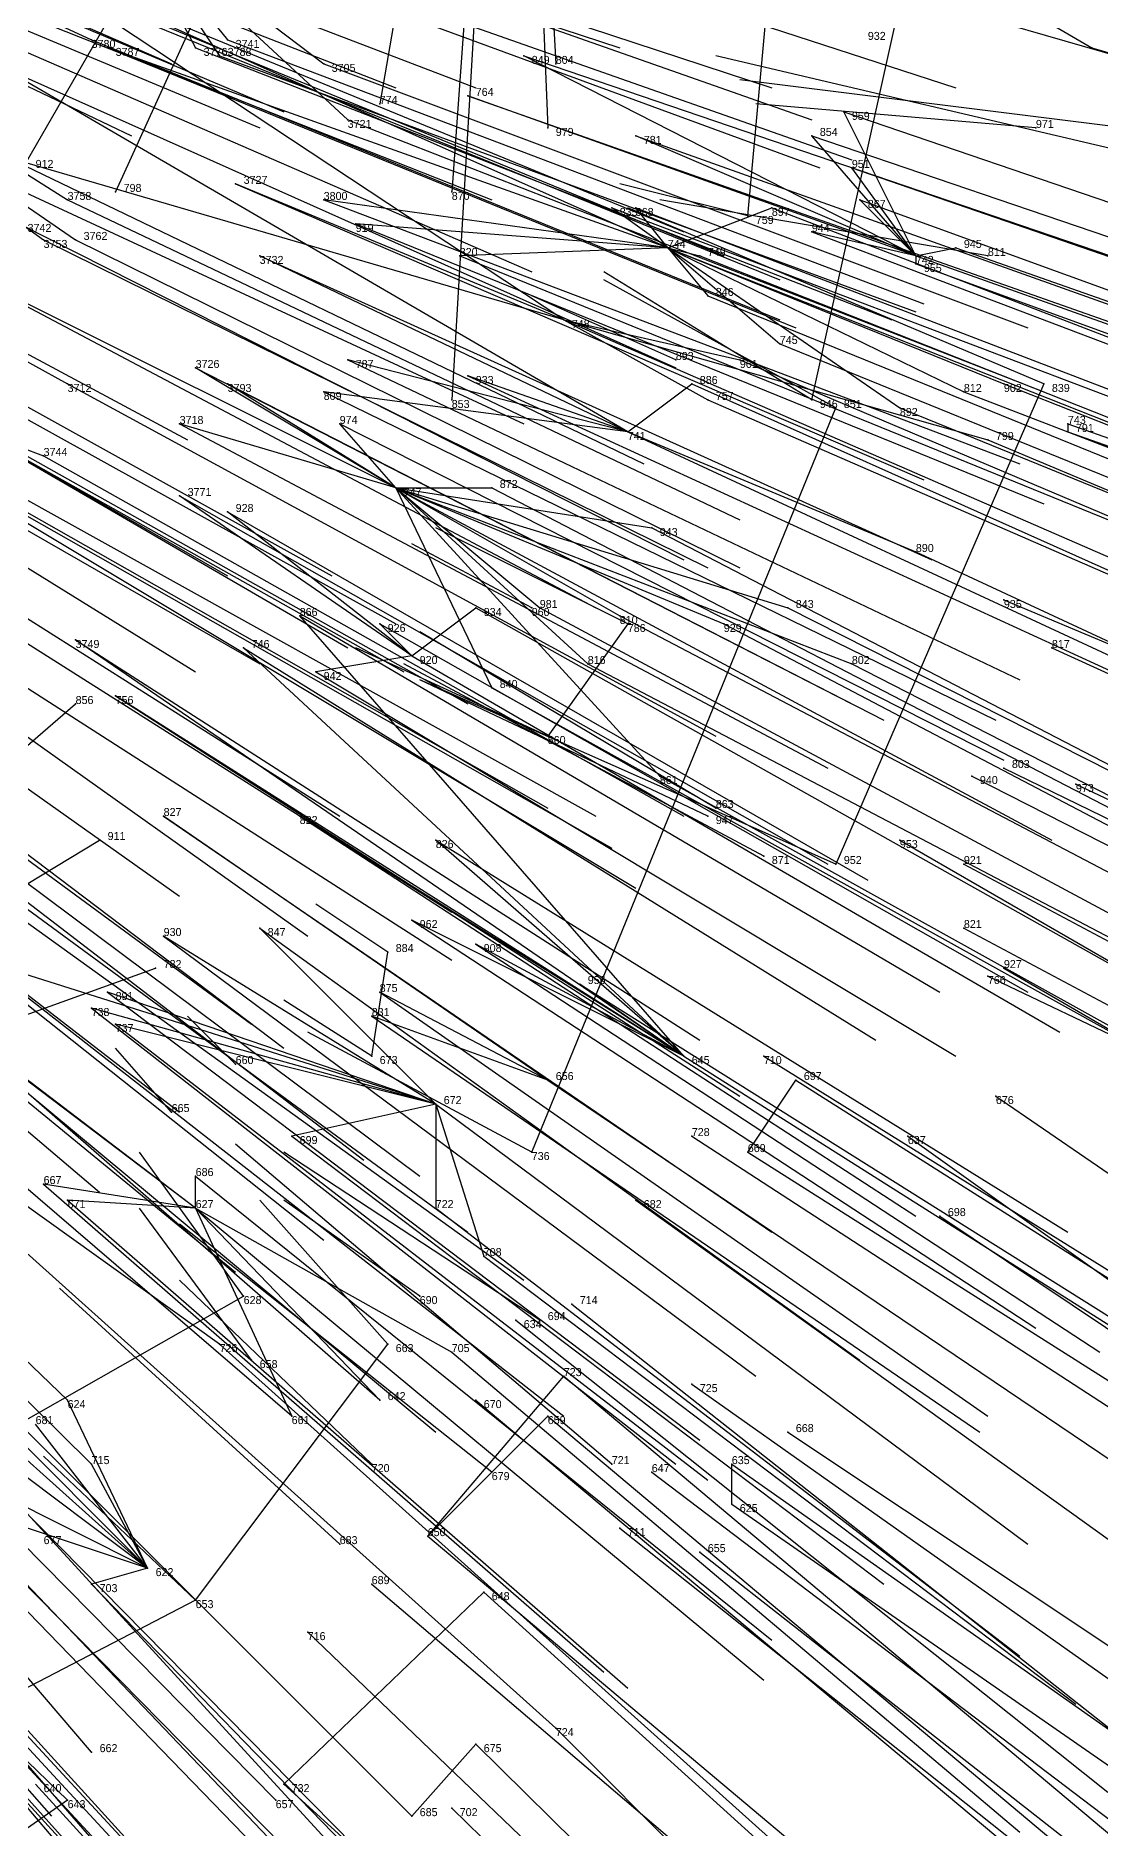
# Model space of a CAD drawing. Extents: x -0.5 to 0.59, y -0.5 to 0.58.
# Drawn here: x 0.304 to 0.437, y -0.3475 to -0.1235 of the extents above; entities that cross this region are included whole.
import ezdxf

# ---------------------------------------------------------------- set-up
doc = ezdxf.new("R2010")
doc.units = 0
for name, color, linetype in [('Facilities', 3, 'CONTINUOUS'), ('Facilities_lines', 3, 'CONTINUOUS'), ('Normals', 1, 'CONTINUOUS'), ('Source_points', 5, 'CONTINUOUS'), ('Text', 3, 'CONTINUOUS')]:
    doc.layers.add(name, color=color, linetype=linetype)

msp = doc.modelspace()

# ---------------------------------------------------------------- linework, layer by layer
at = {"layer": 'Facilities', "color": 3}
for p in [(0.429, -0.135, -1.25), (0.393, -0.146, -1.25), (0.383, -0.15, -1.028), (0.414, -0.151, -1.101), (0.423, -0.151, -1.25), (0.37, -0.159, -1.008), (0.384, -0.164, -1.25), (0.43, -0.167, -1.25), (0.401, -0.169, -1.25), (0.433, -0.172, -1.164), (0.378, -0.173, -1.039), (0.349, -0.18, -0.982), (0.425, -0.194, -1.167), (0.366, -0.195, -1.25), (0.378, -0.197, -1.25), (0.351, -0.201, -1.012), (0.431, -0.2, -1.187), (0.425, -0.215, -1.191), (0.421, -0.216, -1.184), (0.434, -0.217, -1.213), (0.388, -0.221, -1.25), (0.389, -0.22, -1.25), (0.412, -0.224, -1.172), (0.395, -0.226, -1.25), (0.42, -0.227, -1.192), (0.42, -0.235, -1.203), (0.423, -0.241, -1.25), (0.425, -0.24, -1.219), (0.329, -0.252, -1.25), (0.346, -0.251, -1.25), (0.385, -0.251, -1.15), (0.395, -0.251, -1.169), (0.368, -0.254, -1.119), (0.354, -0.257, -1.093), (0.424, -0.256, -1.238), (0.321, -0.258, -1.25), (0.386, -0.261, -1.163), (0.413, -0.261, -1.221), (0.366, -0.263, -1.25), (0.393, -0.263, -1.181), (0.324, -0.27, -1.054), (0.379, -0.269, -1.163), (0.417, -0.271, -1.244), (0.352, -0.281, -1.25), (0.371, -0.282, -1.166), (0.364, -0.284, -1.155), (0.367, -0.284, -1.25), (0.327, -0.287, -1.087), (0.331, -0.289, -1.25), (0.386, -0.292, -1.211), (0.359, -0.294, -1.161), (0.398, -0.298, -1.244), (0.346, -0.302, -1.25), (0.376, -0.302, -1.25), (0.361, -0.303, -1.25), (0.381, -0.303, -1.216), (0.391, -0.307, -1.243), (0.353, -0.311, -1.175), (0.377, -0.31, -1.221), (0.342, -0.312, -1.25), (0.387, -0.313, -1.245), (0.318, -0.315, -1.12), (0.346, -0.317, -1.172), (0.36, -0.318, -1.201), (0.324, -0.319, -1.25), (0.338, -0.323, -1.169), (0.369, -0.335, -1.25), (0.311, -0.338, -1.25), (0.359, -0.337, -1.232), (0.308, -0.344, -1.25), (0.334, -0.344, -1.199), (0.356, -0.345, -1.25)]:
    msp.add_point(p, dxfattribs=at)
at = {"layer": 'Facilities_lines', "color": 3}
for p, q in [((0.401, -0.169, -1.25), (0.444, 0.025, -1.25)), ((0.364, -0.033, -1.25), (0.303, -0.139, -1.25)), ((0.364, -0.033, -1.25), (0.314, -0.143, -1.25)), ((0.364, -0.033, -1.25), (0.347, -0.132, -1.25)), ((0.364, -0.033, -1.25), (0.356, -0.169, -1.25)), ((0.364, -0.033, -1.25), (0.356, -0.143, -1.25)), ((0.364, -0.033, -1.25), (0.369, -0.127, -1.25)), ((0.364, -0.033, -1.25), (0.368, -0.135, -1.25)), ((0.393, -0.146, -1.25), (0.401, -0.058, -1.25)), ((0.233, -0.088, -0.622), (0.311, -0.124, -0.837)), ((0.232, -0.096, -0.629), (0.305, -0.149, -0.848)), ((0.232, -0.096, -0.629), (0.308, -0.144, -0.85)), ((0.232, -0.096, -0.629), (0.309, -0.149, -0.858)), ((0.395, -0.101, -1.019), (0.436, -0.125, -1.134)), ((0.315, -0.108, -0.832), (0.34, -0.127, -0.908)), ((0.315, -0.108, -0.832), (0.343, -0.134, -0.92)), ((0.315, -0.108, -0.832), (0.328, -0.124, -0.877)), ((0.315, -0.108, -0.832), (0.324, -0.125, -0.869)), ((0.315, -0.108, -0.832), (0.327, -0.126, -0.876)), ((0.383, -0.15, -1.028), (0.3, -0.113, -0.801)), ((0.37, -0.159, -1.008), (0.305, -0.116, -0.815)), ((0.383, -0.15, -1.028), (0.313, -0.125, -0.843)), ((0.378, -0.173, -1.039), (0.299, -0.127, -0.813)), ((0.414, -0.151, -1.101), (0.365, -0.126, -0.966)), ((0.241, -0.13, -0.686), (0.308, -0.167, -0.876)), ((0.414, -0.151, -1.101), (0.358, -0.131, -0.953)), ((0.37, -0.159, -1.008), (0.281, -0.133, -0.778)), ((0.414, -0.151, -1.101), (0.405, -0.133, -1.067)), ((0.414, -0.151, -1.101), (0.379, -0.136, -1.007)), ((0.414, -0.151, -1.101), (0.401, -0.136, -1.058)), ((0.414, -0.151, -1.101), (0.406, -0.14, -1.073)), ((0.37, -0.159, -1.008), (0.329, -0.142, -0.897)), ((0.383, -0.15, -1.028), (0.34, -0.144, -0.923)), ((0.383, -0.15, -1.028), (0.376, -0.145, -1.008)), ((0.383, -0.15, -1.028), (0.379, -0.145, -1.014)), ((0.383, -0.15, -1.028), (0.396, -0.145, -1.053)), ((0.414, -0.151, -1.101), (0.407, -0.144, -1.081)), ((0.383, -0.15, -1.028), (0.344, -0.147, -0.935)), ((0.383, -0.15, -1.028), (0.357, -0.151, -0.969)), ((0.383, -0.15, -1.028), (0.397, -0.162, -1.071)), ((0.383, -0.15, -1.028), (0.387, -0.151, -1.039)), ((0.383, -0.15, -1.028), (0.42, -0.168, -1.13)), ((0.383, -0.15, -1.028), (0.388, -0.156, -1.046)), ((0.383, -0.15, -1.028), (0.412, -0.17, -1.114)), ((0.383, -0.15, -1.028), (0.425, -0.167, -1.141)), ((0.414, -0.151, -1.101), (0.401, -0.148, -1.068)), ((0.414, -0.151, -1.101), (0.419, -0.15, -1.113)), ((0.349, -0.18, -0.982), (0.291, -0.151, -0.821)), ((0.378, -0.173, -1.039), (0.332, -0.151, -0.911)), ((0.414, -0.151, -1.101), (0.414, -0.152, -1.104)), ((0.252, -0.156, -0.74), (0.305, -0.176, -0.88)), ((0.37, -0.159, -1.008), (0.388, -0.169, -1.059)), ((0.37, -0.159, -1.008), (0.423, -0.174, -1.144)), ((0.37, -0.159, -1.008), (0.392, -0.164, -1.061)), ((0.349, -0.18, -0.982), (0.324, -0.165, -0.908)), ((0.378, -0.173, -1.039), (0.343, -0.164, -0.951)), ((0.349, -0.18, -0.982), (0.328, -0.167, -0.92)), ((0.378, -0.173, -1.039), (0.34, -0.168, -0.948)), ((0.378, -0.173, -1.039), (0.358, -0.166, -0.987)), ((0.378, -0.173, -1.039), (0.386, -0.167, -1.052)), ((0.43, -0.167, -1.25), (0.404, -0.227, -1.25)), ((0.366, -0.263, -1.25), (0.404, -0.17, -1.25)), ((0.349, -0.18, -0.982), (0.322, -0.172, -0.911)), ((0.349, -0.18, -0.982), (0.342, -0.172, -0.957)), ((0.433, -0.172, -1.164), (0.433, -0.173, -1.166)), ((0.378, -0.173, -1.039), (0.414, -0.188, -1.137)), ((0.351, -0.201, -1.012), (0.322, -0.181, -0.923)), ((0.349, -0.18, -0.982), (0.406, -0.202, -1.133)), ((0.349, -0.18, -0.982), (0.377, -0.196, -1.062)), ((0.349, -0.18, -0.982), (0.373, -0.202, -1.059)), ((0.349, -0.18, -0.982), (0.361, -0.205, -1.038)), ((0.349, -0.18, -0.982), (0.398, -0.195, -1.109)), ((0.349, -0.18, -0.982), (0.382, -0.216, -1.097)), ((0.349, -0.18, -0.982), (0.361, -0.18, -1.008)), ((0.349, -0.18, -0.982), (0.39, -0.197, -1.091)), ((0.349, -0.18, -0.982), (0.381, -0.185, -1.059)), ((0.349, -0.18, -0.982), (0.367, -0.195, -1.038)), ((0.351, -0.201, -1.012), (0.328, -0.183, -0.939)), ((0.385, -0.251, -1.15), (0.337, -0.196, -0.973)), ((0.351, -0.201, -1.012), (0.347, -0.197, -0.999)), ((0.351, -0.201, -1.012), (0.359, -0.195, -1.022)), ((0.378, -0.197, -1.25), (0.368, -0.211, -1.25)), ((0.385, -0.251, -1.15), (0.309, -0.199, -0.918)), ((0.385, -0.251, -1.15), (0.33, -0.2, -0.965)), ((0.351, -0.201, -1.012), (0.339, -0.203, -0.988)), ((0.385, -0.251, -1.15), (0.314, -0.206, -0.939)), ((0.236, -0.27, -1.25), (0.309, -0.207, -1.25)), ((0.324, -0.27, -1.054), (0.257, -0.219, -0.844)), ((0.368, -0.254, -1.119), (0.32, -0.221, -0.971)), ((0.385, -0.251, -1.15), (0.337, -0.221, -1.006)), ((0.236, -0.27, -1.25), (0.312, -0.224, -1.25)), ((0.385, -0.251, -1.15), (0.354, -0.224, -1.047)), ((0.354, -0.257, -1.093), (0.332, -0.235, -1.017)), ((0.385, -0.251, -1.15), (0.351, -0.234, -1.056)), ((0.354, -0.257, -1.093), (0.32, -0.236, -0.993)), ((0.385, -0.251, -1.15), (0.359, -0.237, -1.076)), ((0.324, -0.27, -1.054), (0.283, -0.239, -0.925)), ((0.354, -0.257, -1.093), (0.297, -0.239, -0.952)), ((0.346, -0.251, -1.25), (0.348, -0.238, -1.25)), ((0.236, -0.27, -1.25), (0.319, -0.24, -1.25)), ((0.354, -0.257, -1.093), (0.313, -0.243, -0.991)), ((0.368, -0.254, -1.119), (0.347, -0.243, -1.058)), ((0.385, -0.251, -1.15), (0.372, -0.242, -1.109)), ((0.354, -0.257, -1.093), (0.311, -0.245, -0.99)), ((0.368, -0.254, -1.119), (0.346, -0.246, -1.06)), ((0.327, -0.287, -1.087), (0.271, -0.247, -0.918)), ((0.354, -0.257, -1.093), (0.314, -0.247, -0.999)), ((0.393, -0.263, -1.181), (0.399, -0.254, -1.183)), ((0.354, -0.257, -1.093), (0.336, -0.261, -1.064)), ((0.354, -0.257, -1.093), (0.36, -0.276, -1.132)), ((0.354, -0.257, -1.093), (0.354, -0.27, -1.112)), ((0.324, -0.27, -1.054), (0.324, -0.266, -1.046)), ((0.324, -0.27, -1.054), (0.305, -0.267, -1.012)), ((0.324, -0.27, -1.054), (0.308, -0.269, -1.022)), ((0.324, -0.27, -1.054), (0.347, -0.294, -1.137)), ((0.324, -0.27, -1.054), (0.336, -0.296, -1.119)), ((0.324, -0.27, -1.054), (0.356, -0.288, -1.144)), ((0.142, -0.388, -1.25), (0.33, -0.281, -1.25)), ((0.324, -0.319, -1.25), (0.348, -0.287, -1.25)), ((0.318, -0.315, -1.12), (0.286, -0.291, -1.02)), ((0.353, -0.311, -1.175), (0.37, -0.291, -1.176)), ((0.318, -0.315, -1.12), (0.308, -0.294, -1.065)), ((0.318, -0.315, -1.12), (0.304, -0.297, -1.062)), ((0.353, -0.311, -1.175), (0.368, -0.296, -1.181)), ((0.318, -0.315, -1.12), (0.284, -0.298, -1.029)), ((0.318, -0.315, -1.12), (0.299, -0.298, -1.055)), ((0.318, -0.315, -1.12), (0.311, -0.302, -1.083)), ((0.391, -0.307, -1.243), (0.391, -0.302, -1.25)), ((0.318, -0.315, -1.12), (0.288, -0.305, -1.05)), ((0.318, -0.315, -1.12), (0.311, -0.317, -1.111)), ((0.36, -0.318, -1.201), (0.335, -0.342, -1.197)), ((0.324, -0.319, -1.25), (0.272, -0.346, -1.25)), ((0.359, -0.337, -1.232), (0.351, -0.346, -1.232)), ((0.308, -0.344, -1.25), (0.275, -0.367, -1.25))]:
    msp.add_line(p, q, dxfattribs=at)
at = {"layer": 'Normals', "color": 1}
for p, q in [((0.236, -0.09, -0.631), (0.321, -0.127, -0.595)), ((0.232, -0.096, -0.629), (0.316, -0.136, -0.592)), ((0.262, -0.096, -0.699), (0.349, -0.13, -0.662)), ((0.289, -0.096, -0.761), (0.377, -0.125, -0.723)), ((0.25, -0.097, -0.67), (0.335, -0.133, -0.633)), ((0.273, -0.097, -0.723), (0.359, -0.13, -0.685)), ((0.246, -0.099, -0.664), (0.332, -0.135, -0.627)), ((0.308, -0.101, -0.811), (0.396, -0.13, -0.773)), ((0.313, -0.103, -0.825), (0.401, -0.134, -0.788)), ((0.33, -0.101, -0.863), (0.419, -0.13, -0.827)), ((0.363, -0.104, -0.946), (0.453, -0.13, -0.908)), ((0.315, -0.108, -0.832), (0.402, -0.14, -0.795)), ((0.318, -0.108, -0.84), (0.406, -0.139, -0.803)), ((0.275, -0.11, -0.74), (0.361, -0.144, -0.702)), ((0.3, -0.113, -0.801), (0.385, -0.148, -0.762)), ((0.281, -0.116, -0.76), (0.366, -0.153, -0.722)), ((0.305, -0.116, -0.815), (0.39, -0.151, -0.778)), ((0.311, -0.119, -0.831), (0.397, -0.154, -0.794)), ((0.311, -0.124, -0.837), (0.397, -0.159, -0.799)), ((0.313, -0.125, -0.843), (0.399, -0.16, -0.806)), ((0.324, -0.125, -0.869), (0.411, -0.159, -0.833)), ((0.328, -0.124, -0.877), (0.415, -0.157, -0.84)), ((0.436, -0.125, -1.134), (0.525, -0.151, -1.097)), ((0.299, -0.127, -0.813), (0.384, -0.165, -0.775)), ((0.327, -0.126, -0.876), (0.414, -0.158, -0.84)), ((0.34, -0.127, -0.908), (0.428, -0.16, -0.872)), ((0.365, -0.126, -0.966), (0.453, -0.156, -0.929)), ((0.369, -0.127, -1.25), (0.369, -0.127, -1.15)), ((0.453, -0.141, -1.25), (0.389, -0.126, -1.175)), ((0.44, -0.135, -1.25), (0.392, -0.129, -1.163)), ((0.241, -0.13, -0.686), (0.323, -0.174, -0.648)), ((0.347, -0.132, -1.25), (0.347, -0.132, -1.15)), ((0.358, -0.131, -0.953), (0.446, -0.162, -0.916)), ((0.429, -0.135, -1.25), (0.394, -0.132, -1.156)), ((0.281, -0.133, -0.778), (0.365, -0.172, -0.739)), ((0.343, -0.134, -0.92), (0.43, -0.168, -0.884)), ((0.405, -0.133, -1.067), (0.493, -0.163, -1.029)), ((0.368, -0.135, -1.25), (0.368, -0.135, -1.15)), ((0.379, -0.136, -1.007), (0.466, -0.167, -0.969)), ((0.401, -0.136, -1.058), (0.489, -0.166, -1.021)), ((0.297, -0.137, -0.817), (0.38, -0.177, -0.78)), ((0.406, -0.14, -1.073), (0.493, -0.17, -1.036)), ((0.314, -0.143, -1.25), (0.314, -0.143, -1.15)), ((0.329, -0.142, -0.897), (0.415, -0.179, -0.86)), ((0.356, -0.143, -1.25), (0.356, -0.143, -1.15)), ((0.393, -0.146, -1.25), (0.377, -0.142, -1.151)), ((0.248, -0.145, -0.719), (0.328, -0.191, -0.68)), ((0.308, -0.144, -0.85), (0.392, -0.184, -0.812)), ((0.34, -0.144, -0.923), (0.427, -0.177, -0.886)), ((0.376, -0.145, -1.008), (0.463, -0.178, -0.971)), ((0.43, -0.167, -1.25), (0.378, -0.145, -1.167)), ((0.379, -0.145, -1.014), (0.465, -0.178, -0.976)), ((0.423, -0.151, -1.25), (0.382, -0.144, -1.159)), ((0.396, -0.145, -1.053), (0.482, -0.178, -1.015)), ((0.407, -0.144, -1.081), (0.495, -0.176, -1.043)), ((0.26, -0.146, -0.746), (0.341, -0.191, -0.708)), ((0.302, -0.147, -0.841), (0.385, -0.189, -0.804)), ((0.344, -0.147, -0.935), (0.43, -0.182, -0.899)), ((0.305, -0.149, -0.848), (0.388, -0.19, -0.81)), ((0.309, -0.149, -0.858), (0.392, -0.19, -0.82)), ((0.383, -0.15, -1.028), (0.469, -0.184, -0.99)), ((0.401, -0.148, -1.068), (0.488, -0.181, -1.031)), ((0.419, -0.15, -1.113), (0.507, -0.181, -1.077)), ((0.268, -0.152, -0.772), (0.349, -0.197, -0.734)), ((0.291, -0.151, -0.821), (0.374, -0.195, -0.784)), ((0.332, -0.151, -0.911), (0.416, -0.189, -0.874)), ((0.357, -0.151, -0.969), (0.443, -0.186, -0.932)), ((0.387, -0.151, -1.039), (0.473, -0.185, -1)), ((0.414, -0.151, -1.101), (0.501, -0.182, -1.064)), ((0.414, -0.152, -1.104), (0.502, -0.184, -1.067)), ((0.245, -0.154, -0.725), (0.324, -0.203, -0.686)), ((0.264, -0.154, -0.763), (0.343, -0.2, -0.725)), ((0.401, -0.169, -1.25), (0.375, -0.153, -1.155)), ((0.404, -0.17, -1.25), (0.375, -0.154, -1.156)), ((0.252, -0.156, -0.74), (0.332, -0.202, -0.702)), ((0.384, -0.164, -1.25), (0.366, -0.156, -1.152)), ((0.388, -0.156, -1.046), (0.474, -0.191, -1.008)), ((0.27, -0.158, -0.781), (0.35, -0.203, -0.742)), ((0.37, -0.159, -1.008), (0.455, -0.196, -0.97)), ((0.278, -0.162, -0.804), (0.358, -0.207, -0.766)), ((0.397, -0.162, -1.071), (0.483, -0.197, -1.033)), ((0.324, -0.165, -0.908), (0.406, -0.207, -0.87)), ((0.343, -0.164, -0.951), (0.427, -0.204, -0.914)), ((0.392, -0.164, -1.061), (0.477, -0.2, -1.024)), ((0.308, -0.167, -0.876), (0.389, -0.211, -0.838)), ((0.328, -0.167, -0.92), (0.41, -0.209, -0.882)), ((0.34, -0.168, -0.948), (0.424, -0.209, -0.912)), ((0.358, -0.166, -0.987), (0.443, -0.205, -0.95)), ((0.386, -0.167, -1.052), (0.471, -0.205, -1.015)), ((0.42, -0.168, -1.13), (0.506, -0.201, -1.093)), ((0.425, -0.167, -1.141), (0.511, -0.201, -1.104)), ((0.356, -0.169, -1.25), (0.356, -0.169, -1.15)), ((0.388, -0.169, -1.059), (0.473, -0.206, -1.021)), ((0.412, -0.17, -1.114), (0.498, -0.205, -1.077)), ((0.263, -0.171, -0.786), (0.342, -0.221, -0.748)), ((0.322, -0.172, -0.911), (0.403, -0.215, -0.874)), ((0.342, -0.172, -0.957), (0.425, -0.214, -0.92)), ((0.433, -0.172, -1.164), (0.524, -0.204, -1.139)), ((0.287, -0.174, -0.84), (0.368, -0.22, -0.802)), ((0.378, -0.173, -1.039), (0.462, -0.212, -1.001)), ((0.423, -0.174, -1.144), (0.509, -0.21, -1.107)), ((0.433, -0.173, -1.166), (0.524, -0.205, -1.141)), ((0.293, -0.176, -0.855), (0.374, -0.221, -0.817)), ((0.305, -0.176, -0.88), (0.385, -0.221, -0.842)), ((0.247, -0.178, -0.76), (0.322, -0.231, -0.722)), ((0.295, -0.179, -0.863), (0.376, -0.225, -0.826)), ((0.322, -0.181, -0.923), (0.403, -0.227, -0.887)), ((0.349, -0.18, -0.982), (0.431, -0.224, -0.945)), ((0.361, -0.18, -1.008), (0.444, -0.223, -0.972)), ((0.262, -0.182, -0.799), (0.338, -0.236, -0.762)), ((0.277, -0.183, -0.83), (0.356, -0.233, -0.794)), ((0.299, -0.182, -0.875), (0.379, -0.23, -0.838)), ((0.328, -0.183, -0.939), (0.408, -0.229, -0.901)), ((0.378, -0.197, -1.25), (0.354, -0.185, -1.154)), ((0.381, -0.185, -1.059), (0.464, -0.228, -1.023)), ((0.366, -0.195, -1.25), (0.351, -0.187, -1.152)), ((0.414, -0.188, -1.137), (0.498, -0.227, -1.1)), ((0.278, -0.189, -0.84), (0.356, -0.239, -0.803)), ((0.256, -0.192, -0.8), (0.331, -0.247, -0.763)), ((0.261, -0.194, -0.813), (0.335, -0.25, -0.776)), ((0.425, -0.194, -1.167), (0.513, -0.231, -1.139)), ((0.337, -0.196, -0.973), (0.417, -0.243, -0.936)), ((0.347, -0.197, -0.999), (0.428, -0.243, -0.962)), ((0.359, -0.195, -1.022), (0.441, -0.241, -0.986)), ((0.367, -0.195, -1.038), (0.449, -0.239, -1.002)), ((0.377, -0.196, -1.062), (0.459, -0.239, -1.026)), ((0.39, -0.197, -1.091), (0.472, -0.24, -1.054)), ((0.398, -0.195, -1.109), (0.481, -0.237, -1.071)), ((0.309, -0.199, -0.918), (0.387, -0.249, -0.881)), ((0.389, -0.22, -1.25), (0.352, -0.198, -1.16)), ((0.248, -0.201, -0.798), (0.322, -0.258, -0.761)), ((0.33, -0.2, -0.965), (0.409, -0.249, -0.927)), ((0.368, -0.211, -1.25), (0.344, -0.2, -1.154)), ((0.351, -0.201, -1.012), (0.432, -0.248, -0.976)), ((0.431, -0.2, -1.187), (0.521, -0.241, -1.174)), ((0.339, -0.203, -0.988), (0.419, -0.251, -0.951)), ((0.395, -0.226, -1.25), (0.35, -0.202, -1.164)), ((0.373, -0.202, -1.059), (0.455, -0.245, -1.023)), ((0.406, -0.202, -1.133), (0.488, -0.244, -1.096)), ((0.314, -0.206, -0.939), (0.392, -0.256, -0.902)), ((0.404, -0.227, -1.25), (0.352, -0.204, -1.168)), ((0.388, -0.221, -1.25), (0.352, -0.204, -1.158)), ((0.361, -0.205, -1.038), (0.442, -0.25, -1.001)), ((0.241, -0.208, -0.796), (0.312, -0.268, -0.759)), ((0.272, -0.208, -0.855), (0.345, -0.264, -0.817)), ((0.309, -0.207, -1.25), (0.309, -0.207, -1.15)), ((0.277, -0.21, -0.869), (0.352, -0.266, -0.832)), ((0.425, -0.215, -1.191), (0.515, -0.259, -1.187)), ((0.267, -0.216, -0.86), (0.34, -0.274, -0.823)), ((0.382, -0.216, -1.097), (0.463, -0.261, -1.06)), ((0.421, -0.216, -1.184), (0.509, -0.261, -1.17)), ((0.434, -0.217, -1.213), (0.524, -0.26, -1.216)), ((0.257, -0.219, -0.844), (0.329, -0.278, -0.807)), ((0.283, -0.218, -0.894), (0.358, -0.273, -0.857)), ((0.32, -0.221, -0.971), (0.396, -0.273, -0.934)), ((0.337, -0.221, -1.006), (0.414, -0.271, -0.969)), ((0.312, -0.224, -1.25), (0.312, -0.224, -1.15)), ((0.354, -0.224, -1.047), (0.433, -0.273, -1.011)), ((0.412, -0.224, -1.172), (0.495, -0.272, -1.144)), ((0.29, -0.225, -0.917), (0.365, -0.279, -0.881)), ((0.42, -0.227, -1.192), (0.508, -0.274, -1.188)), ((0.308, -0.294, -1.065), (0.241, -0.23, -1.102)), ((0.348, -0.238, -1.25), (0.339, -0.232, -1.151)), ((0.336, -0.296, -1.119), (0.265, -0.235, -1.156)), ((0.347, -0.294, -1.137), (0.277, -0.233, -1.174)), ((0.332, -0.235, -1.017), (0.407, -0.289, -0.98)), ((0.351, -0.234, -1.056), (0.429, -0.285, -1.019)), ((0.42, -0.235, -1.203), (0.508, -0.282, -1.203)), ((0.311, -0.302, -1.083), (0.245, -0.237, -1.12)), ((0.32, -0.236, -0.993), (0.394, -0.291, -0.956)), ((0.359, -0.237, -1.076), (0.437, -0.288, -1.039)), ((0.283, -0.239, -0.925), (0.354, -0.298, -0.888)), ((0.297, -0.239, -0.952), (0.37, -0.296, -0.915)), ((0.319, -0.24, -1.25), (0.319, -0.24, -1.15)), ((0.423, -0.241, -1.25), (0.492, -0.274, -1.315)), ((0.425, -0.24, -1.219), (0.509, -0.289, -1.242)), ((0.313, -0.243, -0.991), (0.387, -0.299, -0.954)), ((0.346, -0.251, -1.25), (0.335, -0.244, -1.151)), ((0.347, -0.243, -1.058), (0.423, -0.296, -1.021)), ((0.372, -0.242, -1.109), (0.45, -0.291, -1.072)), ((0.311, -0.245, -0.99), (0.384, -0.302, -0.952)), ((0.329, -0.252, -1.25), (0.323, -0.246, -1.15)), ((0.346, -0.246, -1.06), (0.422, -0.298, -1.023)), ((0.314, -0.247, -0.999), (0.388, -0.304, -0.962)), ((0.366, -0.263, -1.25), (0.338, -0.248, -1.155)), ((0.318, -0.315, -1.12), (0.253, -0.25, -1.157)), ((0.321, -0.258, -1.25), (0.314, -0.25, -1.151)), ((0.385, -0.251, -1.15), (0.464, -0.301, -1.113)), ((0.395, -0.251, -1.169), (0.477, -0.302, -1.145)), ((0.368, -0.254, -1.119), (0.445, -0.306, -1.081)), ((0.399, -0.254, -1.183), (0.481, -0.306, -1.16)), ((0.354, -0.257, -1.093), (0.428, -0.312, -1.055)), ((0.424, -0.256, -1.238), (0.504, -0.311, -1.26)), ((0.376, -0.302, -1.25), (0.329, -0.262, -1.171)), ((0.336, -0.261, -1.064), (0.41, -0.317, -1.027)), ((0.386, -0.261, -1.163), (0.466, -0.313, -1.135)), ((0.413, -0.261, -1.221), (0.494, -0.319, -1.231)), ((0.33, -0.281, -1.25), (0.317, -0.263, -1.153)), ((0.367, -0.284, -1.25), (0.335, -0.263, -1.158)), ((0.393, -0.263, -1.181), (0.475, -0.315, -1.16)), ((0.324, -0.266, -1.046), (0.396, -0.324, -1.009)), ((0.305, -0.267, -1.012), (0.375, -0.328, -0.975)), ((0.308, -0.269, -1.022), (0.378, -0.33, -0.985)), ((0.331, -0.289, -1.25), (0.317, -0.27, -1.153)), ((0.324, -0.27, -1.054), (0.395, -0.329, -1.016)), ((0.348, -0.287, -1.25), (0.332, -0.269, -1.153)), ((0.352, -0.281, -1.25), (0.335, -0.269, -1.152)), ((0.354, -0.27, -1.112), (0.427, -0.326, -1.074)), ((0.379, -0.269, -1.163), (0.457, -0.325, -1.133)), ((0.417, -0.271, -1.244), (0.496, -0.324, -1.275)), ((0.334, -0.344, -1.199), (0.264, -0.273, -1.204)), ((0.3, -0.273, -1.014), (0.369, -0.335, -0.976)), ((0.361, -0.303, -1.25), (0.322, -0.272, -1.163)), ((0.245, -0.277, -0.923), (0.306, -0.346, -0.885)), ((0.351, -0.346, -1.232), (0.281, -0.276, -1.219)), ((0.36, -0.276, -1.132), (0.434, -0.332, -1.095)), ((0.309, -0.352, -1.172), (0.246, -0.278, -1.194)), ((0.342, -0.312, -1.25), (0.307, -0.28, -1.162)), ((0.346, -0.302, -1.25), (0.322, -0.279, -1.156)), ((0.345, -0.354, -1.236), (0.278, -0.281, -1.22)), ((0.371, -0.282, -1.166), (0.447, -0.342, -1.142)), ((0.364, -0.284, -1.155), (0.438, -0.343, -1.123)), ((0.327, -0.287, -1.087), (0.396, -0.349, -1.05)), ((0.356, -0.288, -1.144), (0.427, -0.348, -1.107)), ((0.278, -0.291, -1.008), (0.342, -0.358, -0.969)), ((0.286, -0.291, -1.02), (0.351, -0.357, -0.982)), ((0.37, -0.291, -1.176), (0.445, -0.354, -1.158)), ((0.386, -0.292, -1.211), (0.468, -0.35, -1.206)), ((0.265, -0.295, -0.991), (0.328, -0.363, -0.954)), ((0.359, -0.294, -1.161), (0.433, -0.356, -1.134)), ((0.326, -0.366, -1.25), (0.265, -0.296, -1.213)), ((0.368, -0.296, -1.181), (0.443, -0.359, -1.162)), ((0.269, -0.298, -1.003), (0.331, -0.366, -0.965)), ((0.284, -0.298, -1.029), (0.349, -0.364, -0.991)), ((0.398, -0.298, -1.244), (0.479, -0.352, -1.27)), ((0.324, -0.319, -1.25), (0.305, -0.301, -1.154)), ((0.391, -0.302, -1.25), (0.462, -0.352, -1.299)), ((0.381, -0.303, -1.216), (0.46, -0.363, -1.217)), ((0.288, -0.305, -1.05), (0.353, -0.372, -1.013)), ((0.391, -0.307, -1.243), (0.463, -0.357, -1.292)), ((0.311, -0.338, -1.25), (0.287, -0.31, -1.157)), ((0.353, -0.311, -1.175), (0.428, -0.374, -1.155)), ((0.377, -0.31, -1.221), (0.455, -0.372, -1.231)), ((0.387, -0.313, -1.245), (0.461, -0.371, -1.279)), ((0.28, -0.315, -1.054), (0.343, -0.383, -1.016)), ((0.308, -0.344, -1.25), (0.28, -0.317, -1.158)), ((0.285, -0.318, -1.067), (0.348, -0.386, -1.03)), ((0.311, -0.317, -1.111), (0.376, -0.384, -1.074)), ((0.346, -0.317, -1.172), (0.42, -0.38, -1.15)), ((0.36, -0.318, -1.201), (0.434, -0.385, -1.194)), ((0.338, -0.323, -1.169), (0.409, -0.391, -1.149)), ((0.287, -0.326, -1.086), (0.349, -0.395, -1.049)), ((0.369, -0.335, -1.25), (0.428, -0.394, -1.304)), ((0.359, -0.337, -1.232), (0.43, -0.407, -1.245)), ((0.299, -0.34, -1.133), (0.362, -0.409, -1.097)), ((0.304, -0.342, -1.145), (0.367, -0.411, -1.108)), ((0.335, -0.342, -1.197), (0.409, -0.409, -1.188)), ((0.356, -0.345, -1.25), (0.425, -0.412, -1.277))]:
    msp.add_line(p, q, dxfattribs=at)
at = {"layer": 'Source_points', "color": 5}
for p in [(0.311, -0.124, -0.837), (0.313, -0.125, -0.843), (0.324, -0.125, -0.869), (0.328, -0.124, -0.877), (0.436, -0.125, -1.134), (0.327, -0.126, -0.876), (0.34, -0.127, -0.908), (0.365, -0.126, -0.966), (0.369, -0.127, -1.25), (0.347, -0.132, -1.25), (0.358, -0.131, -0.953), (0.343, -0.134, -0.92), (0.405, -0.133, -1.067), (0.368, -0.135, -1.25), (0.379, -0.136, -1.007), (0.401, -0.136, -1.058), (0.406, -0.14, -1.073), (0.314, -0.143, -1.25), (0.329, -0.142, -0.897), (0.356, -0.143, -1.25), (0.308, -0.144, -0.85), (0.34, -0.144, -0.923), (0.376, -0.145, -1.008), (0.379, -0.145, -1.014), (0.396, -0.145, -1.053), (0.407, -0.144, -1.081), (0.344, -0.147, -0.935), (0.305, -0.149, -0.848), (0.309, -0.149, -0.858), (0.401, -0.148, -1.068), (0.419, -0.15, -1.113), (0.332, -0.151, -0.911), (0.357, -0.151, -0.969), (0.387, -0.151, -1.039), (0.414, -0.152, -1.104), (0.388, -0.156, -1.046), (0.397, -0.162, -1.071), (0.324, -0.165, -0.908), (0.343, -0.164, -0.951), (0.392, -0.164, -1.061), (0.308, -0.167, -0.876), (0.328, -0.167, -0.92), (0.34, -0.168, -0.948), (0.358, -0.166, -0.987), (0.386, -0.167, -1.052), (0.42, -0.168, -1.13), (0.425, -0.167, -1.141), (0.356, -0.169, -1.25), (0.388, -0.169, -1.059), (0.404, -0.17, -1.25), (0.412, -0.17, -1.114), (0.322, -0.172, -0.911), (0.342, -0.172, -0.957), (0.423, -0.174, -1.144), (0.433, -0.173, -1.166), (0.305, -0.176, -0.88), (0.322, -0.181, -0.923), (0.361, -0.18, -1.008), (0.328, -0.183, -0.939), (0.381, -0.185, -1.059), (0.414, -0.188, -1.137), (0.337, -0.196, -0.973), (0.347, -0.197, -0.999), (0.359, -0.195, -1.022), (0.367, -0.195, -1.038), (0.377, -0.196, -1.062), (0.39, -0.197, -1.091), (0.398, -0.195, -1.109), (0.309, -0.199, -0.918), (0.33, -0.2, -0.965), (0.339, -0.203, -0.988), (0.373, -0.202, -1.059), (0.406, -0.202, -1.133), (0.314, -0.206, -0.939), (0.361, -0.205, -1.038), (0.309, -0.207, -1.25), (0.368, -0.211, -1.25), (0.382, -0.216, -1.097), (0.32, -0.221, -0.971), (0.337, -0.221, -1.006), (0.312, -0.224, -1.25), (0.354, -0.224, -1.047), (0.404, -0.227, -1.25), (0.332, -0.235, -1.017), (0.351, -0.234, -1.056), (0.32, -0.236, -0.993), (0.359, -0.237, -1.076), (0.348, -0.238, -1.25), (0.319, -0.24, -1.25), (0.313, -0.243, -0.991), (0.347, -0.243, -1.058), (0.372, -0.242, -1.109), (0.311, -0.245, -0.99), (0.346, -0.246, -1.06), (0.314, -0.247, -0.999), (0.399, -0.254, -1.183), (0.336, -0.261, -1.064), (0.324, -0.266, -1.046), (0.305, -0.267, -1.012), (0.308, -0.269, -1.022), (0.354, -0.27, -1.112), (0.36, -0.276, -1.132), (0.33, -0.281, -1.25), (0.348, -0.287, -1.25), (0.356, -0.288, -1.144), (0.37, -0.291, -1.176), (0.308, -0.294, -1.065), (0.347, -0.294, -1.137), (0.336, -0.296, -1.119), (0.368, -0.296, -1.181), (0.311, -0.302, -1.083), (0.391, -0.302, -1.25), (0.311, -0.317, -1.111), (0.335, -0.342, -1.197), (0.351, -0.346, -1.232)]:
    msp.add_point(p, dxfattribs=at)

# ---------------------------------------------------------------- texts
at = {"layer": 'Text', "color": 3}
for s, p in [('932', (0.408, -0.124, -1.25)), ('3780', (0.311, -0.125, -0.837)), ('3787', (0.314, -0.126, -0.843)), ('3776', (0.325, -0.126, -0.869)), ('3788', (0.328, -0.126, -0.876)), ('3741', (0.329, -0.125, -0.877)), ('3705', (0.341, -0.128, -0.908)), ('849', (0.366, -0.127, -0.966)), ('804', (0.369, -0.127, -1.25)), ('774', (0.347, -0.132, -1.25)), ('764', (0.359, -0.131, -0.953)), ('3721', (0.343, -0.135, -0.92)), ('959', (0.406, -0.134, -1.067)), ('971', (0.429, -0.135, -1.25)), ('979', (0.369, -0.136, -1.25)), ('781', (0.38, -0.137, -1.007)), ('854', (0.402, -0.136, -1.058)), ('912', (0.304, -0.14, -1.25)), ('3727', (0.33, -0.142, -0.897)), ('951', (0.406, -0.14, -1.073)), ('3758', (0.308, -0.144, -0.85)), ('798', (0.315, -0.143, -1.25)), ('3800', (0.34, -0.144, -0.923)), ('870', (0.356, -0.144, -1.25)), ('835', (0.377, -0.146, -1.008)), ('968', (0.379, -0.146, -1.014)), ('897', (0.396, -0.146, -1.053)), ('867', (0.408, -0.145, -1.081)), ('3742', (0.303, -0.148, -0.841)), ('919', (0.344, -0.148, -0.935)), ('759', (0.394, -0.147, -1.25)), ('944', (0.401, -0.148, -1.068)), ('3753', (0.305, -0.15, -0.848)), ('3762', (0.31, -0.149, -0.858)), ('820', (0.357, -0.151, -0.969)), ('744', (0.383, -0.15, -1.028)), ('749', (0.388, -0.151, -1.039)), ('945', (0.42, -0.15, -1.113)), ('811', (0.423, -0.151, -1.25)), ('3732', (0.332, -0.152, -0.911)), ('742', (0.414, -0.152, -1.101)), ('955', (0.415, -0.153, -1.104)), ('846', (0.389, -0.156, -1.046)), ('748', (0.371, -0.16, -1.008)), ('745', (0.397, -0.162, -1.071)), ('893', (0.384, -0.164, -1.25)), ('3726', (0.324, -0.165, -0.908)), ('787', (0.344, -0.165, -0.951)), ('961', (0.392, -0.165, -1.061)), ('3712', (0.308, -0.168, -0.876)), ('3793', (0.328, -0.168, -0.92)), ('809', (0.34, -0.169, -0.948)), ('933', (0.359, -0.167, -0.987)), ('886', (0.387, -0.167, -1.052)), ('757', (0.389, -0.169, -1.059)), ('812', (0.42, -0.168, -1.13)), ('902', (0.425, -0.168, -1.141)), ('839', (0.431, -0.168, -1.25)), ('853', (0.356, -0.17, -1.25)), ('946', (0.402, -0.17, -1.25)), ('851', (0.405, -0.17, -1.25)), ('892', (0.412, -0.171, -1.114)), ('3718', (0.322, -0.172, -0.911)), ('974', (0.342, -0.172, -0.957)), ('743', (0.433, -0.172, -1.164)), ('791', (0.434, -0.173, -1.166)), ('741', (0.378, -0.174, -1.039)), ('799', (0.424, -0.174, -1.144)), ('3744', (0.305, -0.176, -0.88)), ('872', (0.362, -0.18, -1.008)), ('3771', (0.323, -0.181, -0.923)), ('747', (0.35, -0.181, -0.982)), ('928', (0.329, -0.183, -0.939)), ('943', (0.382, -0.186, -1.059)), ('890', (0.414, -0.188, -1.137)), ('981', (0.367, -0.195, -1.038)), ('843', (0.399, -0.195, -1.109)), ('935', (0.425, -0.195, -1.167)), ('866', (0.337, -0.196, -0.973)), ('926', (0.348, -0.198, -0.999)), ('934', (0.36, -0.196, -1.022)), ('960', (0.366, -0.196, -1.25)), ('810', (0.377, -0.197, -1.062)), ('786', (0.378, -0.198, -1.25)), ('929', (0.39, -0.198, -1.091)), ('3749', (0.309, -0.2, -0.918)), ('746', (0.331, -0.2, -0.965)), ('817', (0.431, -0.2, -1.187)), ('920', (0.352, -0.202, -1.012)), ('816', (0.373, -0.202, -1.059)), ('802', (0.406, -0.202, -1.133)), ('942', (0.34, -0.204, -0.988)), ('856', (0.309, -0.207, -1.25)), ('756', (0.314, -0.207, -0.939)), ('840', (0.362, -0.205, -1.038)), ('860', (0.368, -0.212, -1.25)), ('803', (0.426, -0.215, -1.191)), ('861', (0.382, -0.217, -1.097)), ('940', (0.422, -0.217, -1.184)), ('973', (0.434, -0.218, -1.213)), ('863', (0.389, -0.22, -1.25)), ('827', (0.32, -0.221, -0.971)), ('822', (0.337, -0.222, -1.006)), ('947', (0.389, -0.222, -1.25)), ('911', (0.313, -0.224, -1.25)), ('826', (0.354, -0.225, -1.047)), ('953', (0.412, -0.225, -1.172)), ('871', (0.396, -0.227, -1.25)), ('952', (0.405, -0.227, -1.25)), ('921', (0.42, -0.227, -1.192)), ('930', (0.32, -0.236, -0.993)), ('847', (0.333, -0.236, -1.017)), ('962', (0.352, -0.235, -1.056)), ('821', (0.42, -0.235, -1.203)), ('884', (0.349, -0.238, -1.25)), ('908', (0.36, -0.238, -1.076)), ('782', (0.32, -0.24, -1.25)), ('927', (0.425, -0.24, -1.219)), ('956', (0.373, -0.242, -1.109)), ('766', (0.423, -0.242, -1.25)), ('891', (0.314, -0.244, -0.991)), ('875', (0.347, -0.243, -1.058)), ('738', (0.311, -0.246, -0.99)), ('831', (0.346, -0.246, -1.06)), ('737', (0.314, -0.248, -0.999)), ('660', (0.329, -0.252, -1.25)), ('673', (0.347, -0.252, -1.25)), ('656', (0.369, -0.254, -1.119)), ('645', (0.386, -0.252, -1.15)), ('710', (0.395, -0.252, -1.169)), ('697', (0.4, -0.254, -1.183)), ('665', (0.321, -0.258, -1.25)), ('672', (0.355, -0.257, -1.093)), ('676', (0.424, -0.257, -1.238)), ('699', (0.337, -0.262, -1.064)), ('728', (0.386, -0.261, -1.163)), ('669', (0.393, -0.263, -1.181)), ('637', (0.413, -0.262, -1.221)), ('736', (0.366, -0.264, -1.25)), ('667', (0.305, -0.267, -1.012)), ('686', (0.324, -0.266, -1.046)), ('671', (0.308, -0.27, -1.022)), ('627', (0.324, -0.27, -1.054)), ('722', (0.354, -0.27, -1.112)), ('682', (0.38, -0.27, -1.163)), ('698', (0.418, -0.271, -1.244)), ('708', (0.36, -0.276, -1.132)), ('628', (0.33, -0.282, -1.25)), ('690', (0.352, -0.282, -1.25)), ('714', (0.372, -0.282, -1.166)), ('634', (0.365, -0.285, -1.155)), ('694', (0.368, -0.284, -1.25)), ('726', (0.327, -0.288, -1.087)), ('663', (0.349, -0.288, -1.25)), ('705', (0.356, -0.288, -1.144)), ('658', (0.332, -0.29, -1.25)), ('723', (0.37, -0.291, -1.176)), ('642', (0.348, -0.294, -1.137)), ('725', (0.387, -0.293, -1.211)), ('624', (0.308, -0.295, -1.065)), ('670', (0.36, -0.295, -1.161)), ('681', (0.304, -0.297, -1.062)), ('661', (0.336, -0.297, -1.119)), ('659', (0.368, -0.297, -1.181)), ('668', (0.399, -0.298, -1.244)), ('715', (0.311, -0.302, -1.083)), ('720', (0.346, -0.303, -1.25)), ('721', (0.376, -0.302, -1.25)), ('647', (0.381, -0.303, -1.216)), ('635', (0.391, -0.302, -1.25)), ('679', (0.361, -0.304, -1.25)), ('625', (0.392, -0.308, -1.243)), ('677', (0.305, -0.312, -1.25)), ('683', (0.342, -0.312, -1.25)), ('650', (0.353, -0.311, -1.175)), ('711', (0.378, -0.311, -1.221)), ('655', (0.388, -0.313, -1.245)), ('622', (0.319, -0.316, -1.12)), ('703', (0.312, -0.318, -1.111)), ('689', (0.346, -0.317, -1.172)), ('648', (0.361, -0.319, -1.201)), ('653', (0.324, -0.32, -1.25)), ('716', (0.338, -0.324, -1.169)), ('724', (0.369, -0.336, -1.25)), ('662', (0.312, -0.338, -1.25)), ('675', (0.36, -0.338, -1.232)), ('640', (0.305, -0.343, -1.145)), ('732', (0.336, -0.343, -1.197)), ('643', (0.308, -0.345, -1.25)), ('657', (0.334, -0.345, -1.199)), ('685', (0.352, -0.346, -1.232)), ('702', (0.357, -0.346, -1.25))]:
    msp.add_text(s, height=0.001, dxfattribs=at).set_placement(p)

doc.saveas('drawing.dxf')
